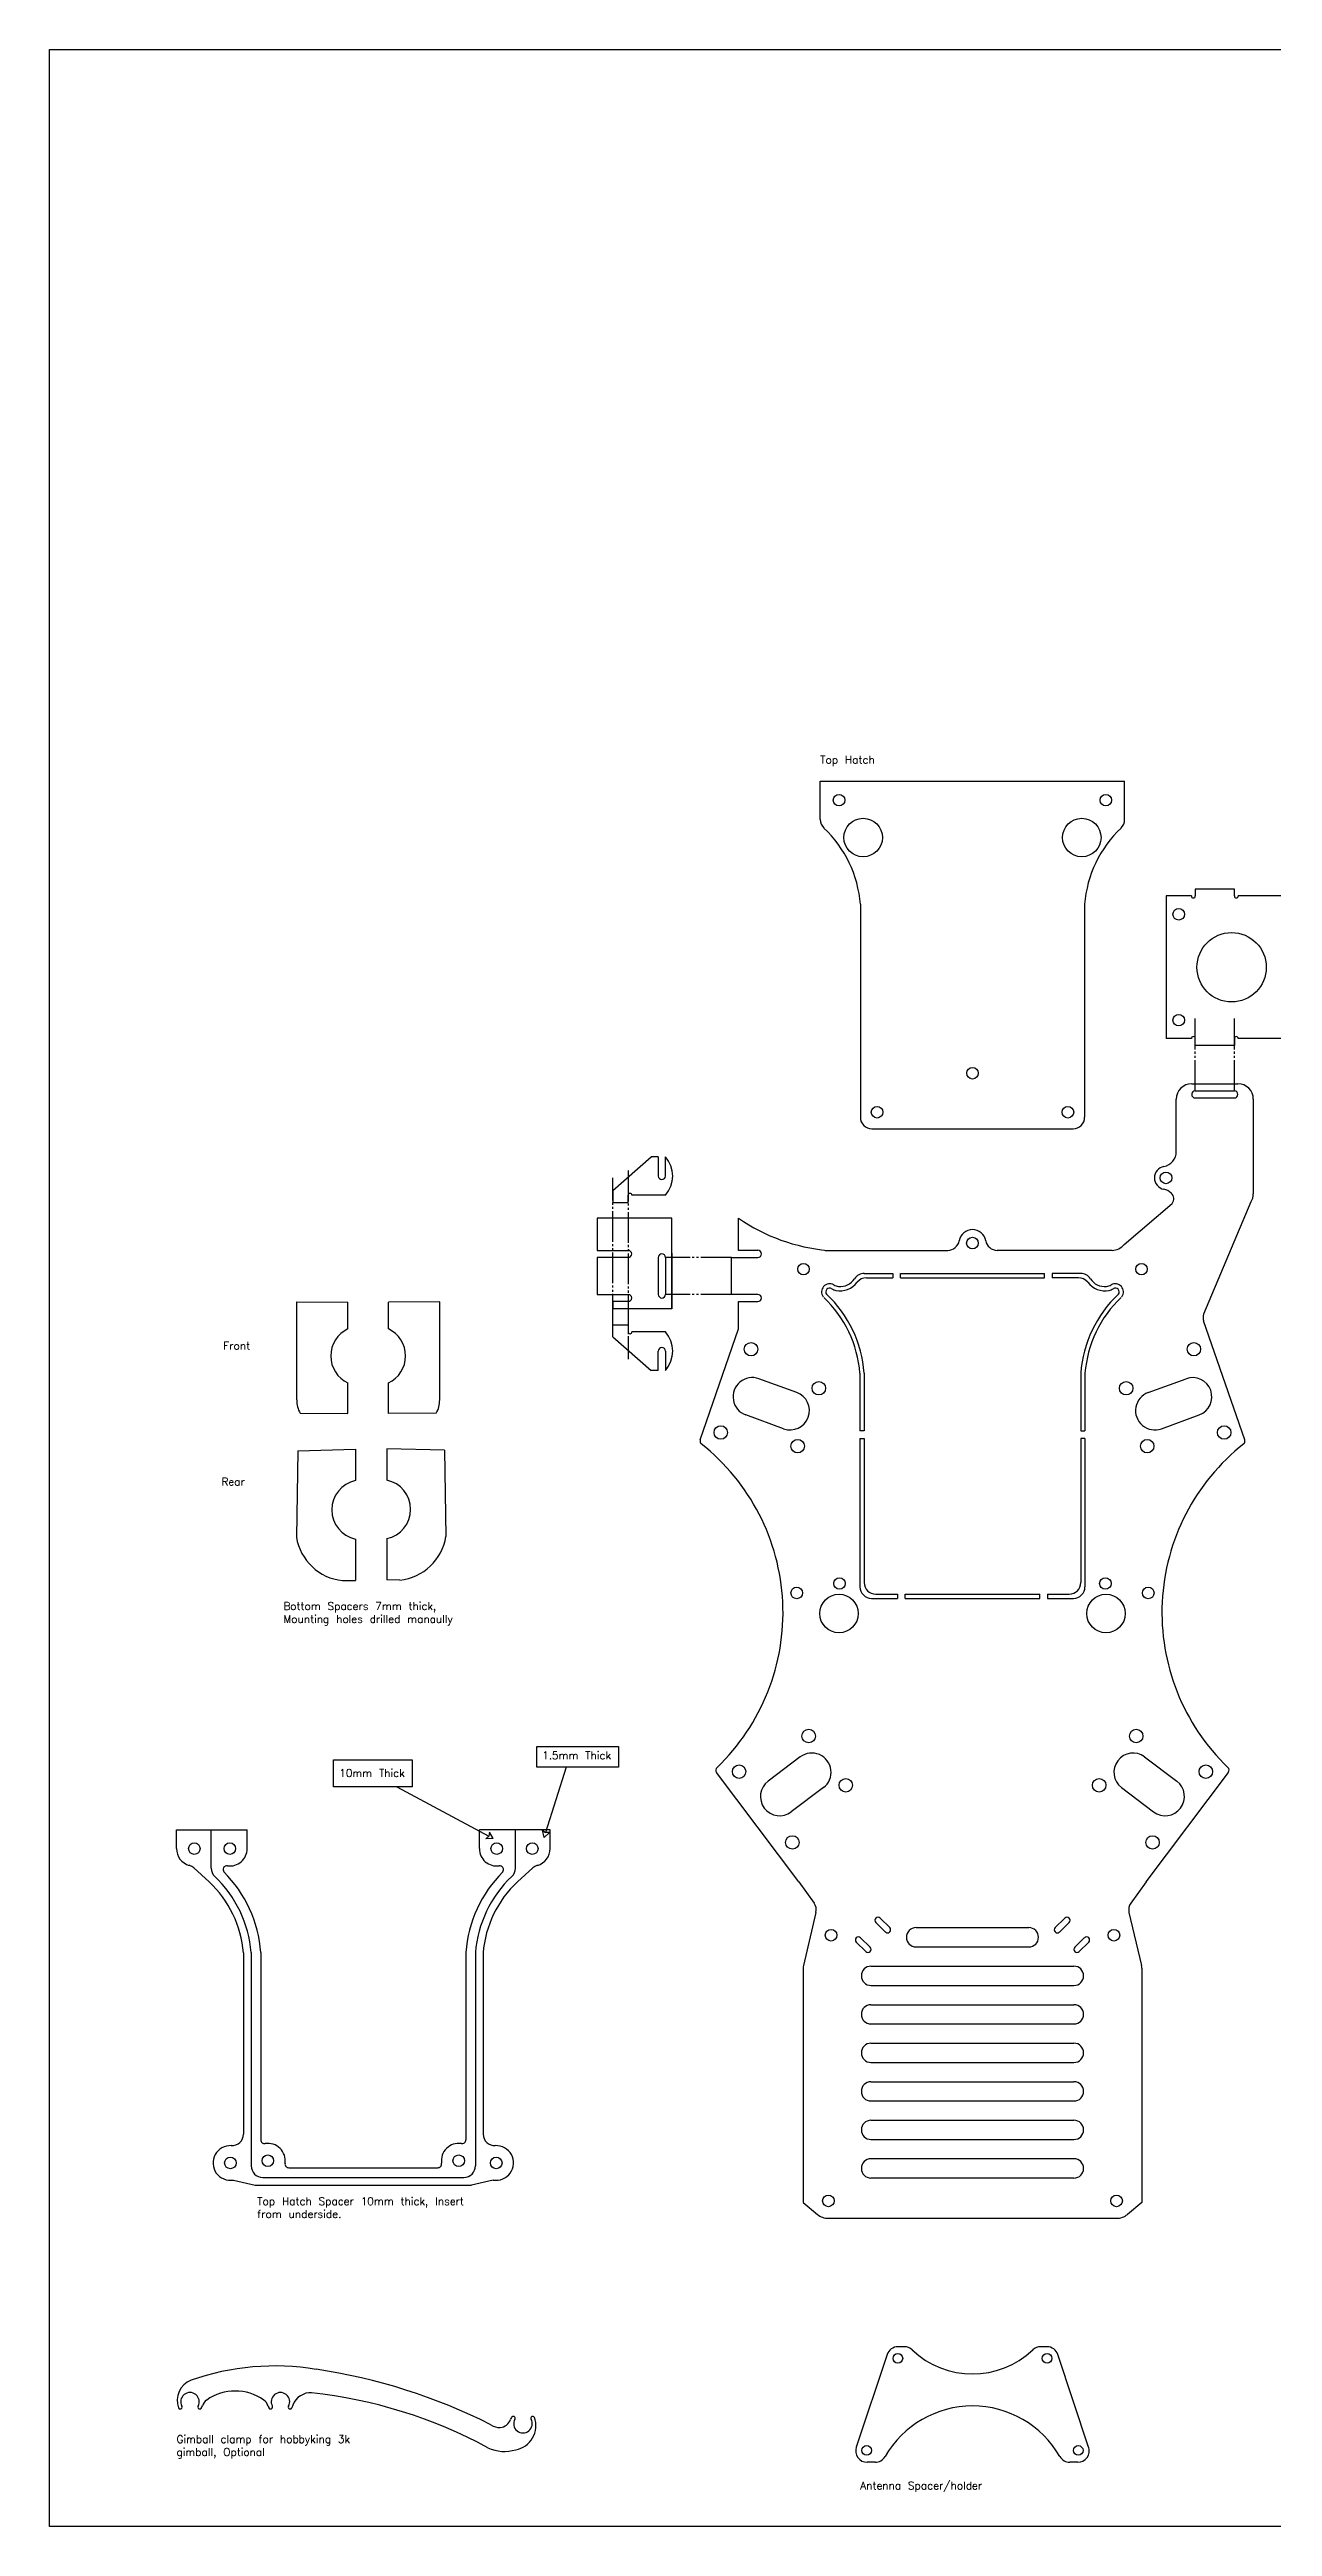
# Model space of a CAD drawing. Extents: x -1 to 1719, y 1 to 644.
# Drawn here: x -1 to 317, y 1 to 644 of the extents above; entities that cross this region are included whole.
import ezdxf

# ---------------------------------------------------------------- set-up
doc = ezdxf.new("R2010")
doc.units = 0
doc.header["$MEASUREMENT"] = 0
doc.linetypes.add('JIS_09_08', pattern=[10.75, 8, -0.55, 0.55, -0.55, 0.55, -0.55])
doc.layers.get('0').update_dxf_attribs({"linetype": 'CONTINUOUS'})
for name, color, linetype in [('Drawing', 7, 'CONTINUOUS'), ('Guidelines', 210, 'JIS_09_08'), ('top plate', 160, 'CONTINUOUS'), ('top plate @ 1', 160, 'CONTINUOUS')]:
    doc.layers.add(name, color=color, linetype=linetype)
doc.styles.add('mystyle', font='txt.shx', dxfattribs={"height": 2})

msp = doc.modelspace()

# ---------------------------------------------------------------- linework, layer by layer
for p, q in [((-0.5, 0.64), (-0.5, 643.65)), ((-0.5, 643.65), (1719.05, 643.65)), ((199.74, 453.69), (278.8, 453.69)), ((210.15, 421.79), (210.15, 366.45)), ((268.4, 421.79), (268.4, 366.45)), ((296.15, 423.91), (289.59, 423.91)), ((296.23, 375.17), (308.23, 375.17)), ((297.15, 373.32), (307.3, 373.32)), ((292.23, 357.6), (292.23, 371.17)), ((297.15, 371.47), (307.3, 371.47)), ((312.23, 371.17), (312.23, 346.6)), ((213.15, 363.45), (265.4, 363.45)), ((278.67, 333.43), (291.14, 344.08)), ((311.61, 344.47), (299.28, 315.39)), ((178.51, 331.92), (178.51, 340.23)), ((176.66, 320.47), (176.66, 330.07)), ((176.66, 330.07), (183.51, 330.07)), ((183.51, 331.92), (178.51, 331.92)), ((201, 331.92), (232.87, 331.92)), ((275.54, 331.92), (245.67, 331.92)), ((211.16, 325.92), (218.58, 325.92)), ((211.73, 324.82), (218.58, 324.82)), ((218.58, 325.92), (218.58, 324.82)), ((220.58, 325.92), (257.97, 325.92)), ((220.58, 324.82), (220.58, 325.92)), ((220.58, 324.82), (257.97, 324.82)), ((257.97, 324.82), (257.97, 325.92)), ((259.97, 325.92), (259.97, 324.82)), ((267.38, 325.92), (259.97, 325.92)), ((266.81, 324.82), (259.97, 324.82)), ((63.71, 318.54), (77.02, 318.48)), ((100.86, 318.54), (87.55, 318.48)), ((183.51, 320.47), (176.66, 320.47)), ((178.51, 311.54), (178.51, 318.62)), ((178.51, 318.62), (183.51, 318.62)), ((168.54, 282.72), (178.51, 311.54)), ((310, 282.72), (299.33, 313.58)), ((193.62, 295.01), (183.79, 298.59)), ((210.05, 300.01), (210.05, 285.09)), ((211.15, 300.04), (211.15, 285.09)), ((267.4, 300.04), (267.4, 285.09)), ((268.5, 300.06), (268.5, 285.09)), ((284.92, 295.01), (294.75, 298.59)), ((64.64, 289.62), (77.02, 289.56)), ((99.93, 289.62), (87.55, 289.56)), ((190.2, 285.61), (180.37, 289.19)), ((211.15, 285.09), (210.05, 285.09)), ((210.05, 283.09), (210.05, 244.58)), ((210.05, 283.09), (211.15, 283.09)), ((211.15, 283.09), (211.15, 245.68)), ((267.4, 285.09), (268.5, 285.09)), ((267.4, 283.09), (267.4, 245.68)), ((268.5, 283.09), (267.4, 283.09)), ((268.5, 283.09), (268.5, 244.58)), ((288.34, 285.61), (298.17, 289.19)), ((64.02, 279.9), (78.97, 280.27)), ((78.97, 280.27), (78.97, 272.14)), ((102.1, 280.01), (87.15, 280.38)), ((87.15, 280.38), (87.15, 272.26)), ((78.97, 256.98), (78.97, 246.25)), ((87.15, 257.1), (87.15, 246.37)), ((75.6, 246.18), (78.97, 246.25)), ((90.52, 246.3), (87.15, 246.37)), ((213.05, 241.58), (219.8, 241.58)), ((214.15, 242.68), (219.8, 242.68)), ((219.8, 242.68), (219.8, 241.58)), ((221.8, 242.68), (256.74, 242.68)), ((221.8, 241.58), (221.8, 242.68)), ((221.8, 241.58), (256.74, 241.58)), ((256.74, 241.58), (256.74, 242.68)), ((258.74, 242.68), (264.4, 242.68)), ((258.74, 242.68), (258.74, 241.58)), ((258.74, 241.58), (265.5, 241.58)), ((194.54, 200.43), (186.18, 194.13)), ((284, 200.43), (292.36, 194.13)), ((194.15, 168.01), (172.8, 196.36)), ((284.39, 168.01), (305.74, 196.36)), ((200.56, 192.44), (192.2, 186.14)), ((277.98, 192.44), (286.34, 186.14)), ((40.98, 168), (37, 171.6)), ((121.05, 168), (125.03, 171.6)), ((194.15, 168.01), (198.12, 162.47)), ((284.39, 168.01), (280.42, 162.47)), ((198.61, 160.03), (195.34, 146.28)), ((216.64, 154.96), (214.17, 157.44)), ((215.3, 158.57), (217.77, 156.09)), ((224.62, 156.09), (253.92, 156.09)), ((263.24, 158.57), (260.77, 156.09)), ((261.9, 154.96), (264.37, 157.44)), ((279.93, 160.03), (283.21, 146.28)), ((49.89, 149.52), (49.89, 102.5)), ((51.89, 149.6), (51.89, 94.26)), ((54.39, 149.68), (54.39, 101.02)), ((107.64, 149.68), (107.64, 101.02)), ((110.14, 149.6), (110.14, 94.26)), ((112.14, 149.52), (112.14, 102.5)), ((211.55, 149.87), (209.08, 152.35)), ((210.21, 153.48), (212.68, 151)), ((224.62, 151.09), (253.92, 151.09)), ((268.33, 153.48), (265.86, 151)), ((266.99, 149.87), (269.46, 152.35)), ((195.25, 145.55), (195.25, 84.7)), ((212.9, 146.09), (265.64, 146.09)), ((283.29, 145.58), (283.29, 84.7)), ((212.9, 141.09), (265.64, 141.09)), ((212.9, 136.09), (265.64, 136.09)), ((212.9, 131.09), (265.64, 131.09)), ((212.9, 126.09), (265.64, 126.09)), ((212.9, 121.09), (265.64, 121.09)), ((212.9, 116.09), (265.64, 116.09)), ((212.9, 111.09), (265.64, 111.09)), ((212.9, 106.09), (265.64, 106.09)), ((212.9, 101.09), (265.64, 101.09)), ((54.89, 91.26), (107.14, 91.26)), ((61.67, 93.76), (100.36, 93.76)), ((265.64, 96.09), (212.9, 96.09)), ((265.64, 91.09), (212.9, 91.09)), ((52.89, 89.26), (109.14, 89.26)), ((195.25, 84.7), (198.99, 81.66)), ((283.29, 84.7), (279.55, 81.66)), ((201.84, 80.65), (276.7, 80.65)), ((217.09, 45.24), (209.09, 21.24)), ((221.53, 47.29), (219.93, 47.29)), ((258.61, 47.29), (257.01, 47.29)), ((269.45, 21.24), (261.45, 45.24)), ((213.97, 17.29), (211.93, 17.29)), ((266.61, 17.29), (264.57, 17.29)), ((1719.05, 0.64), (-0.5, 0.64))]:
    msp.add_line(p, q)
for centre, radius in [((210.87, 439.08), 5), ((267.67, 439.08), 5), ((239.27, 377.9), 1.5), ((289.54, 350.73), 1.51), ((195.37, 327.02), 1.5), ((283.17, 327.02), 1.5), ((181.75, 306.25), 1.75), ((296.79, 306.25), 1.75), ((199.35, 296.12), 1.75), ((279.2, 296.12), 1.75), ((173.88, 284.64), 1.75), ((304.66, 284.64), 1.75), ((193.87, 281.08), 1.75), ((284.67, 281.08), 1.75), ((193.61, 242.98), 1.51), ((204.74, 245.42), 1.5), ((273.8, 245.42), 1.5), ((284.93, 242.98), 1.51), ((204.6, 237.64), 5), ((273.95, 237.64), 5), ((196.73, 205.83), 1.75), ((281.81, 205.83), 1.75), ((178.65, 196.59), 1.75), ((206.36, 193.05), 1.75), ((272.18, 193.05), 1.75), ((299.89, 196.59), 1.75), ((192.49, 178.22), 1.75), ((286.05, 178.22), 1.75), ((202.54, 154.13), 1.51), ((276.01, 154.13), 1.51), ((201.84, 85.16), 1.51), ((276.7, 85.16), 1.51), ((219.89, 44.28), 1.25), ((258.65, 44.28), 1.25), ((211.79, 20.38), 1.25), ((266.75, 20.38), 1.25)]:
    msp.add_circle(centre, radius)
for centre, radius, start, end in [((202.74, 443.75), 3, 180, 226.65748), ((275.8, 443.75), 3, 313.34252, 0), ((179.77, 419.4), 30.47, 4.48529, 46.65748), ((298.78, 419.4), 30.47, 133.34252, 175.51471), ((296.23, 371.17), 4, 90, 180), ((297.15, 372.4), 0.925, 90, 270), ((307.3, 372.4), 0.925, 270, 90), ((308.23, 371.17), 4, 0, 90), ((213.15, 366.45), 3, 180, 270), ((265.4, 366.45), 3, 270, 0), ((289.54, 350.73), 3, 100.81377, 259.18623), ((288.23, 357.6), 4, 280.81377, 0), ((288.23, 343.85), 4, 47.63768, 79.18623), ((289.58, 345.33), 2, 321.49963, 47.63768), ((308.23, 346.6), 4, 327.78407, 0), ((205.91, 380.13), 48.4, 235.51995, 264.89081), ((232.87, 334.92), 3, 270, 350.03842), ((239.27, 333.8), 3.5, 9.96158, 170.03842), ((245.67, 334.92), 3, 189.96158, 270), ((183.51, 331), 0.925, 270, 90), ((275.54, 335.92), 4, 270, 321.49963), ((202.16, 321.13), 2.1, 59.58963, 217.24814), ((202.16, 321.13), 1, 56.77089, 217.24814), ((204.36, 324.47), 3, 236.77089, 258.31986), ((204.75, 325.53), 3, 239.58963, 264.7693), ((204.88, 327.02), 5.6, 258.31986, 322.82786), ((204.88, 327.02), 4.5, 264.7693, 326.89584), ((211.16, 322.92), 3, 90, 146.89584), ((211.73, 321.82), 3, 90, 142.82786), ((266.81, 321.82), 3, 37.17214, 90), ((267.38, 322.92), 3, 33.10416, 90), ((273.66, 327.02), 5.6, 217.17214, 281.68014), ((273.66, 327.02), 4.5, 213.10416, 275.2307), ((273.8, 325.53), 3, 275.2307, 300.41037), ((274.19, 324.47), 3, 281.68014, 303.22911), ((276.38, 321.13), 2.1, 322.75186, 120.41037), ((276.38, 321.13), 1, 322.75186, 123.22911), ((183.51, 319.55), 0.925, 270, 90), ((179.77, 297.63), 30.37, 4.48529, 46.65748), ((179.77, 297.64), 31.47, 4.38799, 46.65955), ((298.77, 297.64), 31.47, 133.34045, 175.61201), ((298.78, 297.63), 30.37, 133.34252, 175.51471), ((302.16, 314.56), 3, 164.01075, 199.07048), ((80.31, 304.5), 7.75, 115.13477, 244.86523), ((84.25, 304.5), 7.75, 295.13477, 64.86523), ((182.08, 293.89), 5, 70, 250), ((296.46, 293.89), 5, 290, 110), ((191.91, 290.31), 5, 250, 70), ((286.63, 290.31), 5, 110, 290), ((169.49, 282.39), 1, 160.92952, 226.44904), ((134.32, 237.89), 55.73, 313.82118, 51.77941), ((344.22, 237.89), 55.73, 128.22059, 226.17882), ((309.05, 282.39), 1, 313.55096, 19.07048), ((80.58, 264.56), 7.75, 102.00039, 257.99961), ((85.54, 264.68), 7.75, 282.00039, 77.99961), ((213.05, 244.58), 3, 180, 270), ((214.15, 245.68), 3, 180, 270), ((264.4, 245.68), 3, 270, 0), ((265.5, 244.58), 3, 270, 0), ((197.55, 196.43), 5, 307, 127), ((280.99, 196.43), 5, 53, 233), ((173.6, 196.96), 1, 133.70585, 216.98543), ((189.19, 190.14), 5, 127, 307), ((289.35, 190.14), 5, 233, 53), ((304.94, 196.96), 1, 323.01457, 46.29415), ((34.99, 169.38), 3, 47.82996, 74.54183), ((21.51, 147.22), 28.47, 4.64023, 46.86248), ((44.48, 171.56), 3, 180, 226.65748), ((21.51, 147.22), 30.47, 4.48529, 46.65748), ((21.52, 147.22), 32.96, 4.27921, 45.05069), ((140.51, 147.22), 32.96, 134.94931, 175.72079), ((140.52, 147.22), 30.47, 133.34252, 175.51471), ((140.52, 147.22), 28.47, 133.13752, 175.35977), ((117.54, 171.56), 3, 313.34252, 0), ((127.04, 169.38), 3, 105.45817, 132.17004), ((195.69, 160.72), 3, 346.62228, 35.6774), ((282.85, 160.72), 3, 144.3226, 193.37772), ((214.73, 158), 0.8, 45, 225), ((217.21, 155.53), 0.8, 225, 45), ((224.62, 153.59), 2.5, 90, 270), ((253.92, 153.59), 2.5, 270, 90), ((261.33, 155.53), 0.8, 135, 315), ((263.81, 158), 0.8, 315, 135), ((209.64, 152.91), 0.8, 45, 225), ((212.12, 150.44), 0.8, 225, 45), ((266.42, 150.44), 0.8, 135, 315), ((268.9, 152.91), 0.8, 315, 135), ((198.25, 145.58), 3, 166.62228, 180), ((212.9, 143.59), 2.5, 90, 270), ((265.64, 143.59), 2.5, 270, 90), ((280.29, 145.58), 3, 0, 13.37772), ((212.9, 133.59), 2.5, 90, 270), ((265.64, 133.59), 2.5, 270, 90), ((212.9, 123.59), 2.5, 90, 270), ((265.64, 123.59), 2.5, 270, 90), ((212.9, 113.59), 2.5, 90, 270), ((265.64, 113.59), 2.5, 270, 90), ((212.9, 103.59), 2.5, 90, 270), ((265.64, 103.59), 2.5, 270, 90), ((54.89, 94.26), 3, 180, 270), ((107.14, 94.26), 3, 270, 0), ((212.9, 93.59), 2.5, 90, 270), ((265.64, 93.59), 2.5, 270, 90), ((201.84, 85.16), 4.51, 230.86667, 270), ((276.7, 85.16), 4.51, 270, 309.13333), ((219.93, 44.29), 3, 90, 161.56505), ((221.53, 44.29), 3, 46.54827, 90), ((239.27, 63.02), 22.79, 226.54827, 313.45173), ((257.01, 44.29), 3, 90, 133.45173), ((258.61, 44.29), 3, 18.43495, 90), ((38.3, 33.35), 5.64, 111.09453, 200.29396), ((58.05, -23.8), 66.1, 80.66871, 109.23624), ((47.01, -106), 149.03, 63.21695, 81.60728), ((35.99, 33.02), 2.4, 331.40602, 208.59398), ((42.06, 31), 3, 125.35704, 161.53213), ((47.74, 22.99), 12.81, 54.62402, 125.35704), ((53.42, 31), 3, 18.48559, 54.62402), ((59.49, 33.02), 2.4, 331.40602, 208.59398), ((67.4, 30.34), 5.03, 95.64242, 167.90854), ((67.2, 32.37), 3, 83.78167, 95.64242), ((53.97, -89.06), 125.15, 61.64494, 83.78167), ((33.45, 31.64), 0.5, 208.59398, 28.59398), ((38.54, 31.64), 0.5, 151.40602, 331.40602), ((35.99, 33.02), 3.4, 331.40602, 341.53213), ((59.49, 33.02), 3.4, 198.48559, 208.59398), ((56.95, 31.64), 0.5, 208.59398, 28.59398), ((62.04, 31.64), 0.5, 151.40602, 331.40602), ((116.37, 30.22), 3.87, 235.31437, 273.5077), ((116.42, 29.35), 3, 273.5077, 341.52291), ((122.49, 27.32), 3.4, 151.40602, 161.52291), ((119.95, 28.71), 0.5, 331.40602, 151.40602), ((122.49, 27.32), 2.4, 151.40602, 28.59398), ((119.49, 26.81), 6.36, 280.27391, 19.63149), ((125.04, 28.71), 0.5, 28.59398, 208.59398), ((239.27, 5.73), 26.19, 29.92371, 150.07629), ((117.66, 29.96), 9.86, 244.42059, 287.51111), ((211.93, 20.29), 3, 161.56505, 270), ((266.61, 20.29), 3, 270, 18.43495), ((213.97, 20.29), 3, 270, 330.07629), ((264.57, 20.29), 3, 209.92371, 270)]:
    msp.add_arc(centre, radius, start, end)
at = {"layer": 'Drawing'}
for p, q in [((199.74, 443.75), (199.74, 453.69)), ((278.8, 443.75), (278.8, 453.69)), ((307.3, 425.71), (297.15, 425.71)), ((297.15, 425.71), (297.15, 423.91)), ((307.3, 423.91), (307.3, 425.71)), ((289.59, 423.91), (289.59, 386.91)), ((323.59, 423.91), (308.3, 423.91)), ((296.15, 386.91), (289.59, 386.91)), ((297.15, 385.11), (297.15, 386.91)), ((307.3, 386.91), (307.3, 385.11)), ((323.59, 386.91), (308.3, 386.91)), ((307.3, 385.11), (297.15, 385.11)), ((145.81, 347.48), (155.81, 356.21)), ((157.66, 356.21), (155.81, 356.21)), ((157.66, 356.21), (157.66, 351.21)), ((159.51, 351.21), (159.51, 356.21)), ((145.81, 347.48), (145.81, 344.36)), ((145.81, 344.36), (149.81, 344.36)), ((149.81, 344.36), (149.81, 346.21)), ((159.51, 346.21), (150.81, 346.21)), ((161.21, 340.23), (141.81, 340.23)), ((141.81, 340.23), (141.81, 331.92)), ((161.21, 316.77), (161.21, 340.23)), ((141.81, 331.92), (149.81, 331.92)), ((149.81, 330.07), (141.81, 330.07)), ((141.81, 330.07), (141.81, 320.47)), ((157.66, 330.07), (157.66, 320.47)), ((159.51, 330.07), (159.51, 320.47)), ((161.21, 331.23), (161.21, 316.77)), ((63.71, 293.12), (63.71, 318.54)), ((77.02, 311.52), (77.02, 318.48)), ((87.55, 311.52), (87.55, 318.48)), ((100.86, 293.12), (100.86, 318.54)), ((141.81, 320.47), (149.81, 320.47)), ((149.81, 318.62), (145.81, 318.62)), ((145.81, 318.62), (145.81, 316.77)), ((161.21, 316.77), (145.81, 316.77)), ((145.81, 309.5), (145.81, 312.61)), ((145.81, 312.61), (149.81, 312.61)), ((145.81, 309.5), (155.81, 300.76)), ((149.81, 312.61), (149.81, 310.76)), ((159.51, 310.76), (150.81, 310.76)), ((157.66, 300.76), (157.66, 305.76)), ((159.51, 305.76), (159.51, 300.76)), ((77.02, 289.56), (77.02, 297.49)), ((87.55, 289.56), (87.55, 297.49)), ((157.66, 300.76), (155.81, 300.76)), ((64.02, 279.9), (63.64, 257.48)), ((102.1, 280.01), (102.48, 257.6)), ((32.48, 181.51), (50.86, 181.51)), ((32.48, 176.6), (32.48, 181.51)), ((41.48, 171.56), (41.48, 181.51)), ((50.86, 176.6), (50.86, 181.51)), ((129.54, 181.51), (111.17, 181.51)), ((111.17, 176.6), (111.17, 181.51)), ((120.54, 171.56), (120.54, 181.51)), ((129.54, 176.6), (129.54, 181.51)), ((47.26, 90.58), (52.89, 89.26)), ((114.77, 90.58), (109.14, 89.26))]:
    msp.add_line(p, q, dxfattribs=at)
for centre, radius in [((204.61, 448.79), 1.5), ((273.93, 448.79), 1.5), ((292.84, 419.16), 1.5), ((306.59, 405.41), 9), ((292.84, 391.66), 1.5), ((214.49, 367.77), 1.5), ((264.06, 367.77), 1.5), ((239.27, 333.8), 1.51), ((37.12, 176.6), 1.5), ((46.36, 176.6), 1.5), ((115.67, 176.6), 1.5), ((124.91, 176.6), 1.5), ((46.48, 95.01), 1.5), ((56.23, 95.59), 1.5), ((105.8, 95.59), 1.5), ((115.55, 95.01), 1.5)]:
    msp.add_circle(centre, radius, dxfattribs=at)
for centre, radius, start, end in [((296.65, 423.91), 0.5, 180, 0), ((307.8, 423.91), 0.5, 180, 0), ((296.65, 386.91), 0.5, 0, 180), ((307.8, 386.91), 0.5, 0, 180), ((153.83, 351.21), 7.57, 318.65004, 41.34996), ((158.58, 351.21), 0.925, 180, 0), ((150.31, 346.21), 0.5, 0, 180), ((149.81, 331), 0.925, 270, 90), ((158.58, 330.07), 0.925, 0, 180), ((149.81, 319.55), 0.925, 270, 90), ((158.58, 320.47), 0.925, 180, 0), ((150.31, 310.76), 0.5, 180, 0), ((153.83, 305.76), 7.57, 318.65004, 41.34996), ((158.58, 305.76), 0.925, 0, 180), ((70.05, 292.93), 6.34, 178.30567, 211.44943), ((94.52, 292.93), 6.34, 328.55057, 1.69433), ((77, 259.64), 13.53, 189.17956, 264.05955), ((89.12, 259.76), 13.53, 275.94045, 350.82044), ((36.98, 176.6), 4.5, 180, 254.54183), ((46.36, 176.6), 4.5, 262.12396, 0), ((115.67, 176.6), 4.5, 180, 277.87604), ((125.04, 176.6), 4.5, 285.45817, 0), ((45.6, 171.16), 1, 82.12396, 217.10906), ((116.43, 171.16), 1, 322.89094, 97.87604), ((46.48, 95.01), 4.5, 86.87898, 279.95746), ((46.89, 102.5), 3, 266.87898, 0), ((55.39, 101.02), 1, 180, 278.783), ((56.23, 95.59), 4.5, 351.38385, 98.783), ((105.8, 95.59), 4.5, 81.217, 188.61615), ((106.64, 101.02), 1, 261.217, 0), ((115.14, 102.5), 3, 180, 273.12102), ((115.55, 95.01), 4.5, 260.04254, 93.12102), ((61.67, 94.76), 1, 171.38385, 270), ((100.36, 94.76), 1, 270, 8.61615)]:
    msp.add_arc(centre, radius, start, end, dxfattribs=at)
at = {"layer": 'Guidelines'}
for p, q in [((297.15, 373.32), (297.15, 392.35)), ((307.3, 373.32), (307.3, 392.35)), ((145.81, 312.61), (145.81, 350.74)), ((149.81, 352.62), (149.81, 303.65)), ((176.66, 330.07), (159.51, 330.07)), ((176.66, 320.47), (159.51, 320.47))]:
    msp.add_line(p, q, dxfattribs=at)
at = {"layer": 'top plate'}
for p, q in [((73.25, 192.66), (73.25, 199.62)), ((73.25, 199.62), (93.74, 199.62)), ((93.74, 199.62), (93.74, 192.66)), ((126.09, 197.71), (126.09, 203.1)), ((126.09, 203.1), (147.33, 203.1)), ((147.33, 203.1), (147.33, 197.71)), ((147.33, 197.71), (126.09, 197.71)), ((133.7, 197.71), (128.38, 180.78)), ((93.74, 192.66), (73.25, 192.66)), ((89.76, 192.66), (113.61, 179.85)), ((113.81, 180.85), (113.61, 179.85)), ((114.77, 179.23), (113.81, 180.85)), ((127.99, 179.53), (127.53, 181.36)), ((127.53, 181.36), (128.38, 180.78)), ((127.99, 179.53), (129.41, 180.77)), ((129.41, 180.77), (128.38, 180.78)), ((112.88, 179.12), (113.61, 179.85)), ((114.77, 179.23), (112.88, 179.12))]:
    msp.add_line(p, q, dxfattribs=at)

# ---------------------------------------------------------------- texts
at = {"layer": 'top plate @ 1', "char_height": 2, "attachment_point": 1, "style": 'mystyle'}
for s, width, heights, insert in [('Top Hatch', 49.8504, [0], (199.74, 460.27)), ('Front', 13.1395, [0], (44.64, 308.18)), ('Rear', 11.945, [0], (44.16, 272.85)), ('Bottom Spacers 7mm thick,\\PMounting holes drilled manaully', 50.0652, [12.46], (60.26, 240.56)), ('1.5mm Thick', 20.8176, [0], (127.47, 201.83)), ('10mm Thick', 20.8176, [0], (74.75, 197.24)), ('Top Hatch Spacer 10mm thick, Insert from underside.', 60.6755, [0], (53.49, 86.08)), ('Gimball clamp for hobbyking 3k gimball, Optional', 59.7389, [0], (32.48, 24.3)), ('Antenna Spacer/holder', 59.0104, [0], (210.11, 12.26))]:
    msp.add_mtext_dynamic_manual_height_columns(s, width=width, gutter_width=10, heights=heights, dxfattribs=dict(at, insert=insert))

doc.saveas('drawing.dxf')
